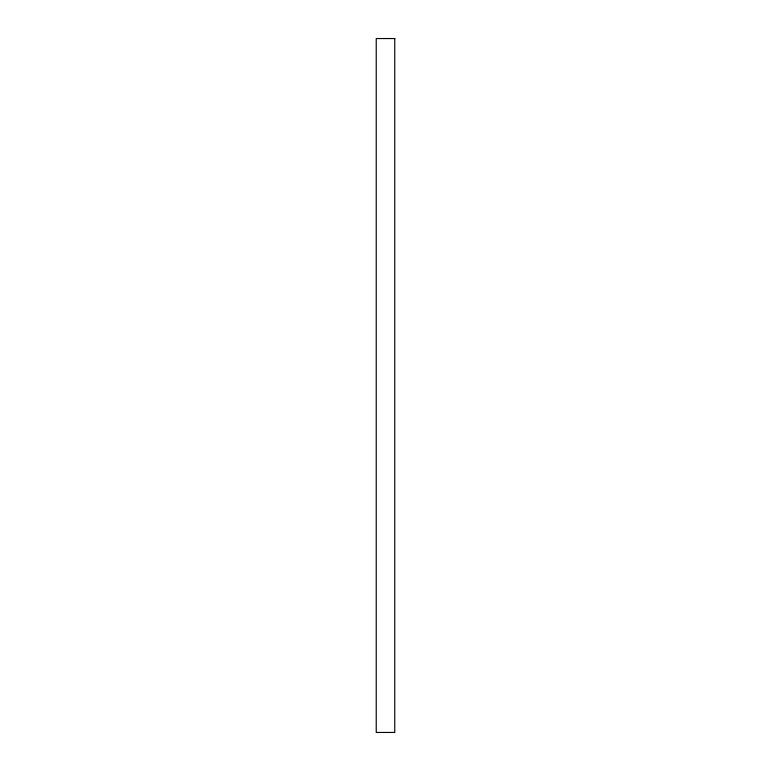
<?xml version="1.0" encoding="UTF-8"?>
<svg xmlns="http://www.w3.org/2000/svg" width="771" height="771" viewBox="0 0 771 771"><rect width="100%" height="100%" fill="white"/><g stroke="black" fill="none" stroke-linecap="round" stroke-linejoin="round"><path stroke-width="1.16" d="M394.762 38.55L376.238 38.55L376.238 732.45L394.762 732.45L394.762 38.55"/></g></svg>
